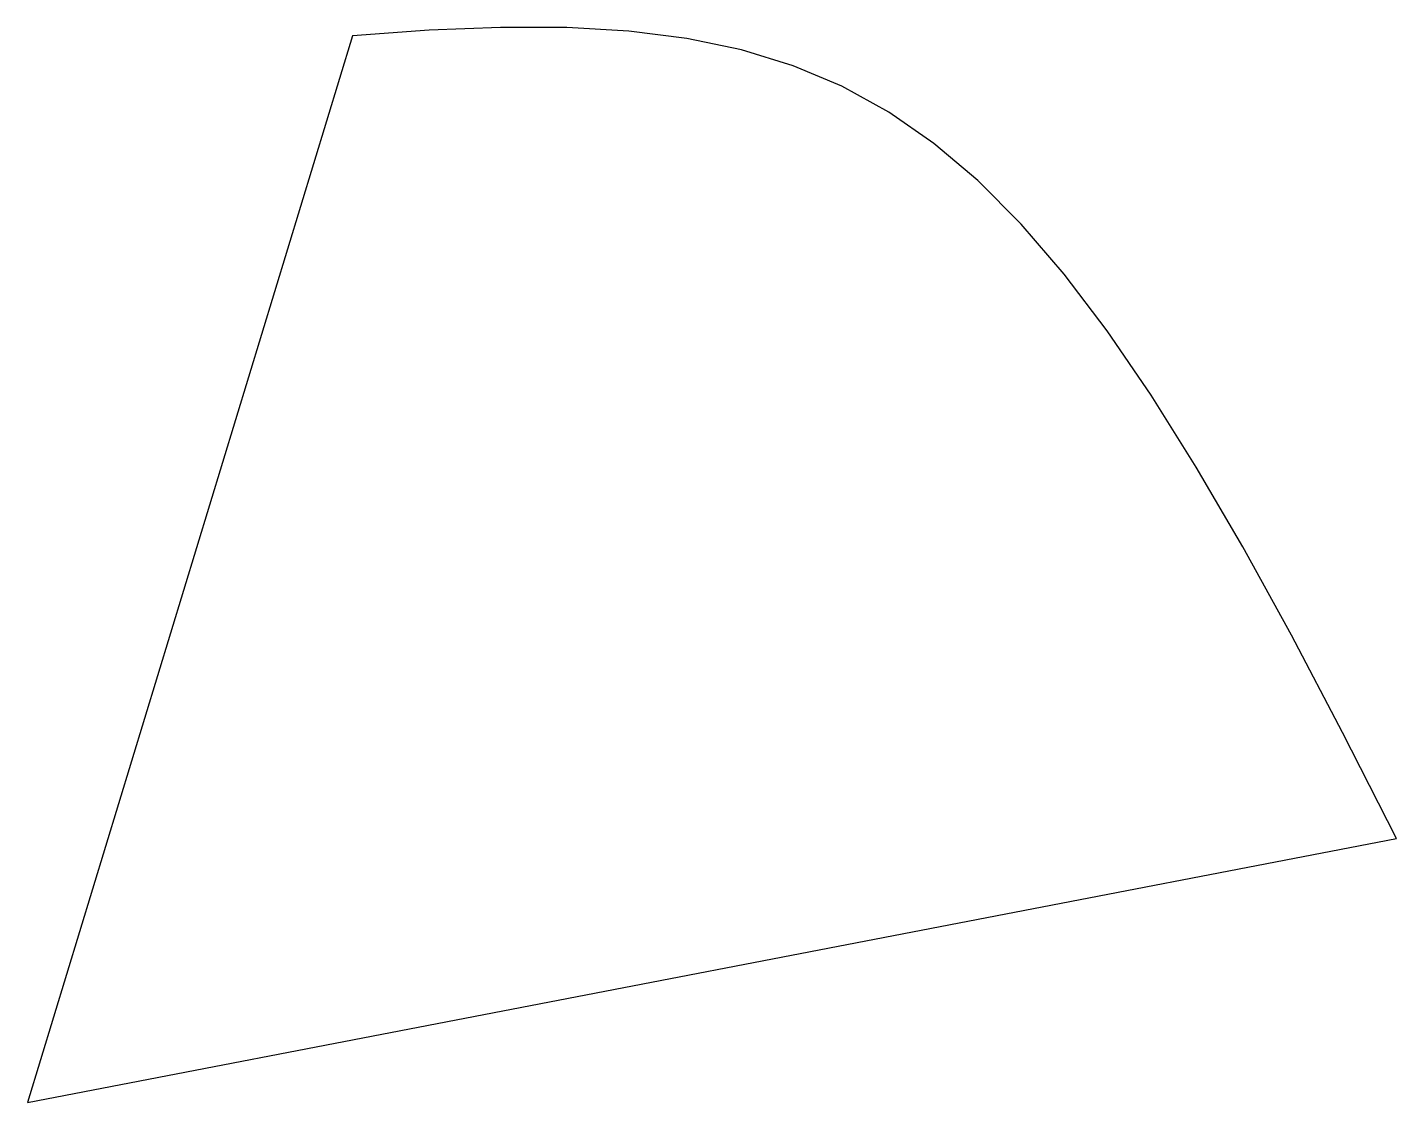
# Model space of a CAD drawing. Extents: x 44.72 to 52.77, y -760.62 to -754.3.
import ezdxf

# ---------------------------------------------------------------- set-up
doc = ezdxf.new("R2010")
doc.units = 0
doc.layers.get('0').update_dxf_attribs({"linetype": 'CONTINUOUS'})

msp = doc.modelspace()

# ---------------------------------------------------------------- linework, layer by layer
msp.add_lwpolyline([(52.7651, -759.065), (52.4471, -758.442), (52.1467, -757.872), (51.861, -757.353), (51.5874, -756.884), (51.3232, -756.462), (51.0656, -756.084), (50.8119, -755.75), (50.5594, -755.456), (50.3054, -755.201), (50.0471, -754.983), (49.7818, -754.799), (49.5069, -754.647), (49.2195, -754.526), (48.917, -754.433), (48.5966, -754.366), (48.2557, -754.323), (47.8915, -754.302), (47.5012, -754.301), (47.0822, -754.318), (46.6318, -754.35), (44.7219, -760.617)], close=True)

doc.saveas('drawing.dxf')
